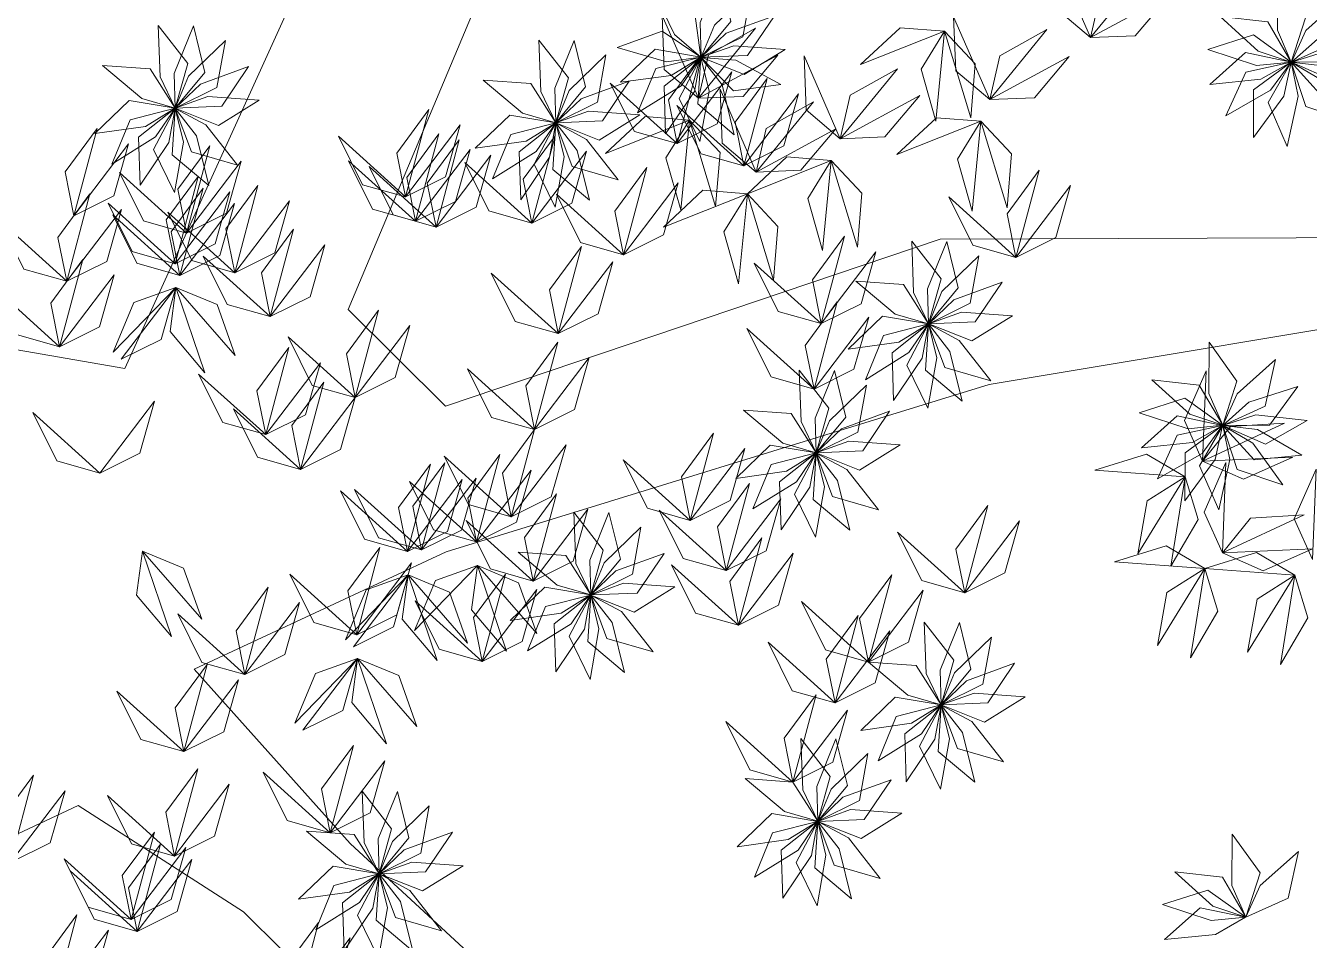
# Model space of a CAD drawing. Header units: inches. Extents: x -422522 to 22891, y -2973 to 414515.
# Drawn here: x 12148 to 12233.2, y 11495.4 to 11556.1 of the extents above; entities that cross this region are included whole.
import ezdxf

# ---------------------------------------------------------------- set-up
doc = ezdxf.new("R2010")
doc.units = ezdxf.units.IN
doc.header["$MEASUREMENT"] = 0
doc.layers.add('ARREDAMENTO', color=8, linetype='Continuous', lineweight=13)

msp = doc.modelspace()

# ---------------------------------------------------------------- linework, layer by layer
at = {"layer": 'ARREDAMENTO', "linetype": 'Continuous', "lineweight": 0}
for points in [[(12176.5685, 11684.99074), (12183.21323, 11633.4335), (12172.48373, 11572.78265), (12154.5805, 11533.38216), (12114.57783, 11540.32136), (12073.8491, 11568.53566), (12073.75057, 11594.32664), (12067.85653, 11618.16105), (12012.91582, 11653.41346)], [(12244.17114, 11542.10795), (12208.70894, 11541.97195), (12175.86768, 11530.88466), (12169.39537, 11537.30768), (12178.34083, 11558.61986), (12182.77045, 11580.55951), (12188.47975, 11605.0832), (12199.39399, 11617.37596), (12211.62487, 11622.58114), (12236.11125, 11626.54376)], [(12188.29561, 11484.50788), (12169.53085, 11501.84508), (12159.17023, 11513.41146), (12175.90462, 11521.21304), (12211.96972, 11532.31269), (12243.54362, 11537.59206), (12273.23494, 11529.32374), (12313.23761, 11522.38454), (12337.15804, 11505.71189), (12375.27814, 11485.225)], [(12131.54623, 11486.86936), (12143.10031, 11500.45414), (12151.46751, 11504.35494), (12162.45565, 11497.30445), (12175.40026, 11484.45842)]]:
    msp.add_lwpolyline(points, dxfattribs=at)
at = {"layer": 'ARREDAMENTO', "lineweight": 0}
for points in [[(12218.70282, 11555.36338), (12216.4338, 11557.27112), (12216.29569, 11560.85704), (12218.70282, 11555.36338)], [(12194.06199, 11559.51887), (12192.77075, 11556.36449), (12192.83257, 11554.05866), (12194.8098, 11556.42605), (12194.06199, 11559.51887)], [(12218.70282, 11555.36338), (12219.36384, 11558.25318), (12222.49095, 11560.0136), (12218.70282, 11555.36338)], [(12231.11096, 11559.2559), (12231.09965, 11555.84748), (12232.02338, 11553.73387), (12232.96614, 11556.67073), (12231.11096, 11559.2559)], [(12189.59047, 11558.62789), (12191.07062, 11555.55762), (12192.82554, 11554.06066), (12192.38927, 11557.11412), (12189.59047, 11558.62789)], [(12196.17887, 11558.54382), (12193.71626, 11556.18735), (12192.83487, 11554.05573), (12195.60407, 11555.41422), (12196.17887, 11558.54382)], [(12218.70282, 11555.36338), (12221.66507, 11555.47713), (12223.97478, 11558.22361), (12218.70282, 11555.36338)], [(12235.52196, 11558.10202), (12232.98145, 11555.82975), (12232.02882, 11553.729), (12234.84217, 11554.99354), (12235.52196, 11558.10202)], [(12192.66427, 11551.33229), (12190.39525, 11553.24003), (12190.25714, 11556.82595), (12192.66427, 11551.33229)], [(12197.71615, 11556.79206), (12194.50798, 11555.64094), (12192.83578, 11554.05211), (12195.91812, 11554.16682), (12197.71615, 11556.79206)], [(12212.01178, 11551.24762), (12209.74276, 11553.15536), (12209.60465, 11556.74128), (12212.01178, 11551.24762)], [(12227.30192, 11556.74997), (12229.8273, 11554.46089), (12232.01612, 11553.73308), (12230.46444, 11556.39883), (12227.30192, 11556.74997)], [(12156.7949, 11556.15781), (12156.91403, 11552.75146), (12157.91797, 11550.67474), (12158.74766, 11553.64554), (12156.7949, 11556.15781)], [(12159.12547, 11556.13884), (12157.84881, 11552.97853), (12157.92128, 11550.67302), (12159.88756, 11553.04951), (12159.12547, 11556.13884)], [(12192.66427, 11551.33229), (12193.3253, 11554.22209), (12196.45241, 11555.98252), (12192.66427, 11551.33229)], [(12209.00075, 11555.77378), (12206.04604, 11556.01385), (12203.42549, 11553.5622), (12209.00075, 11555.77378)], [(12212.01178, 11551.24762), (12212.67281, 11554.13742), (12215.79992, 11555.89784), (12212.01178, 11551.24762)], [(12236.99942, 11556.29952), (12233.75433, 11555.25702), (12232.02961, 11553.72535), (12235.11407, 11553.73628), (12236.99942, 11556.29952)], [(12161.24683, 11555.17358), (12158.79513, 11552.80576), (12157.9236, 11550.67009), (12160.68649, 11552.04136), (12161.24683, 11555.17358)], [(12182.0693, 11555.18687), (12182.18843, 11551.78052), (12183.19237, 11549.7038), (12184.02205, 11552.67459), (12182.0693, 11555.18687)], [(12184.39987, 11555.1679), (12183.12321, 11552.00759), (12183.19568, 11549.70207), (12185.16196, 11552.07856), (12184.39987, 11555.1679)], [(12187.26056, 11554.70872), (12190.53263, 11553.75427), (12192.81936, 11554.05678), (12190.25827, 11555.77572), (12187.26056, 11554.70872)], [(12209.00075, 11555.77378), (12207.43787, 11553.25479), (12208.42225, 11549.80386), (12209.00075, 11555.77378)], [(12209.00075, 11555.77378), (12211.02625, 11553.60923), (12210.73603, 11550.03241), (12209.00075, 11555.77378)], [(12226.47964, 11554.5692), (12229.71774, 11553.50519), (12232.01336, 11553.73057), (12229.51156, 11555.53473), (12226.47964, 11554.5692)], [(12186.52123, 11554.20264), (12184.06953, 11551.83481), (12183.19799, 11549.69915), (12185.96089, 11551.07042), (12186.52123, 11554.20264)], [(12187.47458, 11552.38792), (12190.85198, 11552.84687), (12192.81797, 11554.05331), (12189.77914, 11554.58196), (12187.47458, 11552.38792)], [(12191.25605, 11548.31778), (12190.67111, 11551.22394), (12192.79851, 11554.11393), (12191.25605, 11548.31778)], [(12192.66427, 11551.33229), (12195.62653, 11551.44605), (12197.93624, 11554.19252), (12192.66427, 11551.33229)], [(12198.40802, 11554.56648), (12195.00901, 11554.81976), (12192.83514, 11554.04843), (12195.69766, 11552.89953), (12198.40802, 11554.56648)], [(12202.07826, 11548.64245), (12199.80924, 11550.55019), (12199.67113, 11554.13611), (12202.07826, 11548.64245)], [(12212.01178, 11551.24762), (12214.97404, 11551.36137), (12217.28375, 11554.10785), (12212.01178, 11551.24762)], [(12226.61545, 11552.24252), (12230.00637, 11552.58755), (12232.01185, 11553.72715), (12228.99253, 11554.35776), (12226.61545, 11552.24252)], [(12237.616, 11554.05192), (12234.22744, 11554.41944), (12232.02885, 11553.7217), (12234.85108, 11552.47712), (12237.616, 11554.05192)], [(12153.08456, 11553.50797), (12155.69568, 11551.3172), (12157.91075, 11550.67368), (12156.25819, 11553.2781), (12153.08456, 11553.50797)], [(12162.79219, 11553.42894), (12159.58937, 11552.26302), (12157.92453, 11550.66648), (12161.0063, 11550.79543), (12162.79219, 11553.42894)], [(12188.61406, 11550.35482), (12191.51279, 11552.1478), (12192.81811, 11554.04958), (12189.82698, 11553.29652), (12188.61406, 11550.35482)], [(12190.48196, 11548.96096), (12192.40081, 11551.77794), (12192.81975, 11554.04623), (12190.39352, 11552.14167), (12190.48196, 11548.96096)], [(12192.7553, 11548.44734), (12193.36249, 11551.80126), (12192.82262, 11554.04384), (12191.3808, 11551.3171), (12192.7553, 11548.44734)], [(12195.04101, 11548.90278), (12194.23155, 11552.2137), (12192.82621, 11554.04282), (12192.6181, 11550.96538), (12195.04101, 11548.90278)], [(12198.13485, 11552.2519), (12195.13272, 11553.86579), (12192.83306, 11554.04533), (12194.9808, 11551.83147), (12198.13485, 11552.2519)], [(12202.07826, 11548.64245), (12202.73929, 11551.53226), (12205.8664, 11553.29268), (12202.07826, 11548.64245)], [(12227.68586, 11550.17222), (12230.64329, 11551.86664), (12232.01187, 11553.72342), (12228.99709, 11553.07144), (12227.68586, 11550.17222)], [(12229.5058, 11548.71629), (12231.51836, 11551.46711), (12232.0134, 11553.72002), (12229.52444, 11551.89818), (12229.5058, 11548.71629)], [(12231.76057, 11548.12647), (12232.48028, 11551.45805), (12232.01618, 11553.71753), (12230.48341, 11551.04085), (12231.76057, 11548.12647)], [(12236.00738, 11549.78569), (12234.01311, 11552.5498), (12232.02344, 11553.71679), (12232.98698, 11550.78668), (12236.00738, 11549.78569)], [(12237.2651, 11551.74784), (12234.31898, 11553.46184), (12232.02667, 11553.71867), (12234.09869, 11551.43379), (12237.2651, 11551.74784)], [(12178.35895, 11552.53702), (12180.97008, 11550.34626), (12183.18515, 11549.70273), (12181.53258, 11552.30716), (12178.35895, 11552.53702)], [(12188.06658, 11552.458), (12184.86376, 11551.29207), (12183.19892, 11549.69553), (12186.2807, 11549.82448), (12188.06658, 11552.458)], [(12191.25605, 11548.31778), (12193.90986, 11549.63883), (12194.88686, 11553.09185), (12191.25605, 11548.31778)], [(12195.68325, 11546.83762), (12195.09831, 11549.74378), (12197.22571, 11552.63377), (12195.68325, 11546.83762)], [(12191.25605, 11548.31778), (12188.40349, 11549.12453), (12186.80394, 11552.3369), (12191.25605, 11548.31778)], [(12196.503, 11546.43088), (12194.23398, 11548.33862), (12194.09587, 11551.92454), (12196.503, 11546.43088)], [(12195.68325, 11546.83762), (12198.33706, 11548.15867), (12199.31405, 11551.6117), (12195.68325, 11546.83762)], [(12152.57107, 11548.97754), (12155.94631, 11549.45208), (12157.90671, 11550.6676), (12154.86547, 11551.1822), (12152.57107, 11548.97754)], [(12163.49433, 11551.20658), (12160.09418, 11551.44416), (12157.9239, 11550.6628), (12160.79169, 11549.52713), (12163.49433, 11551.20658)], [(12195.68325, 11546.83762), (12192.83069, 11547.64437), (12191.23114, 11550.85674), (12195.68325, 11546.83762)], [(12196.503, 11546.43088), (12197.16403, 11549.32068), (12200.29114, 11551.0811), (12196.503, 11546.43088)], [(12202.07826, 11548.64245), (12205.04052, 11548.75621), (12207.35023, 11551.50269), (12202.07826, 11548.64245)], [(12153.71992, 11546.94973), (12156.61035, 11548.75607), (12157.90687, 11550.66387), (12154.91925, 11549.897), (12153.71992, 11546.94973)], [(12155.59424, 11545.56451), (12157.50006, 11548.39033), (12157.90853, 11550.66053), (12155.49111, 11548.74478), (12155.59424, 11545.56451)], [(12157.86993, 11545.0614), (12158.46163, 11548.41808), (12157.9114, 11550.65815), (12156.48219, 11547.92478), (12157.86993, 11545.0614)], [(12160.15352, 11545.52739), (12159.32877, 11548.83454), (12157.91499, 11550.65714), (12157.72111, 11547.57877), (12160.15352, 11545.52739)], [(12162.05014, 11546.88192), (12159.95155, 11549.56769), (12157.91869, 11550.65769), (12158.99365, 11547.76659), (12162.05014, 11546.88192)], [(12173.2158, 11544.78288), (12172.63087, 11547.68903), (12174.75827, 11550.57903), (12173.2158, 11544.78288)], [(12177.84547, 11548.0066), (12181.22071, 11548.48114), (12183.18111, 11549.69665), (12180.13986, 11550.21126), (12177.84547, 11548.0066)], [(12188.76872, 11550.23563), (12185.36858, 11550.47321), (12183.1983, 11549.69185), (12186.06609, 11548.55618), (12188.76872, 11550.23563)], [(12192.06805, 11549.88222), (12189.11335, 11550.1223), (12186.49279, 11547.67064), (12192.06805, 11549.88222)], [(12192.06805, 11549.88222), (12190.50517, 11547.36323), (12191.48955, 11543.91231), (12192.06805, 11549.88222)], [(12192.06805, 11549.88222), (12194.09355, 11547.71767), (12193.80333, 11544.14085), (12192.06805, 11549.88222)], [(12211.41556, 11549.79755), (12208.46086, 11550.03762), (12205.84031, 11547.58597), (12211.41556, 11549.79755)], [(12151.1959, 11543.52601), (12150.61097, 11546.43217), (12152.73837, 11549.32216), (12151.1959, 11543.52601)], [(12173.2158, 11544.78288), (12175.86962, 11546.10393), (12176.84661, 11549.55695), (12173.2158, 11544.78288)], [(12178.99432, 11545.97878), (12181.88474, 11547.78513), (12183.18126, 11549.69293), (12180.19364, 11548.92606), (12178.99432, 11545.97878)], [(12180.86864, 11544.59356), (12182.77446, 11547.41938), (12183.18292, 11549.68958), (12180.76551, 11547.77384), (12180.86864, 11544.59356)], [(12183.14433, 11544.09045), (12183.73602, 11547.44714), (12183.1858, 11549.6872), (12181.75658, 11546.95383), (12183.14433, 11544.09045)], [(12185.42791, 11544.55645), (12184.60316, 11547.86359), (12183.18939, 11549.6862), (12182.9955, 11546.60783), (12185.42791, 11544.55645)], [(12187.32453, 11545.91097), (12185.22595, 11548.59675), (12183.19308, 11549.68674), (12184.26804, 11546.79565), (12187.32453, 11545.91097)], [(12196.503, 11546.43088), (12199.46526, 11546.54463), (12201.77497, 11549.29111), (12196.503, 11546.43088)], [(12211.41556, 11549.79755), (12209.85268, 11547.27856), (12210.83706, 11543.82763), (12211.41556, 11549.79755)], [(12211.41556, 11549.79755), (12213.44106, 11547.633), (12213.15085, 11544.05618), (12211.41556, 11549.79755)], [(12151.1959, 11543.52601), (12153.84972, 11544.84706), (12154.82671, 11548.30009), (12151.1959, 11543.52601)], [(12158.67469, 11542.38062), (12158.08976, 11545.28678), (12160.21716, 11548.17677), (12158.67469, 11542.38062)], [(12173.2158, 11544.78288), (12170.36325, 11545.58962), (12168.7637, 11548.80199), (12173.2158, 11544.78288)], [(12173.87177, 11543.16049), (12173.28683, 11546.06665), (12175.41423, 11548.95664), (12173.87177, 11543.16049)], [(12175.2384, 11542.77568), (12174.65346, 11545.68184), (12176.78086, 11548.57183), (12175.2384, 11542.77568)], [(12181.60455, 11543.04189), (12181.01961, 11545.94805), (12183.14702, 11548.83804), (12181.60455, 11543.04189)], [(12173.87177, 11543.16049), (12176.52559, 11544.48154), (12177.50258, 11547.93456), (12173.87177, 11543.16049)], [(12175.2384, 11542.77568), (12177.89221, 11544.09673), (12178.86921, 11547.54976), (12175.2384, 11542.77568)], [(12181.60455, 11543.04189), (12184.25837, 11544.36294), (12185.23536, 11547.81597), (12181.60455, 11543.04189)], [(12201.48204, 11547.19238), (12198.52734, 11547.43246), (12195.90678, 11544.98081), (12201.48204, 11547.19238)], [(12158.67469, 11542.38062), (12161.32851, 11543.70167), (12162.3055, 11547.1547), (12158.67469, 11542.38062)], [(12173.87177, 11543.16049), (12171.01922, 11543.96724), (12169.41966, 11547.17961), (12173.87177, 11543.16049)], [(12175.2384, 11542.77568), (12172.38584, 11543.58243), (12170.78629, 11546.7948), (12175.2384, 11542.77568)], [(12181.60455, 11543.04189), (12178.752, 11543.84864), (12177.15245, 11547.06101), (12181.60455, 11543.04189)], [(12187.68672, 11540.93405), (12187.10178, 11543.84021), (12189.22918, 11546.7302), (12187.68672, 11540.93405)], [(12201.48204, 11547.19238), (12199.91916, 11544.67339), (12200.90354, 11541.22247), (12201.48204, 11547.19238)], [(12201.48204, 11547.19238), (12203.50754, 11545.02783), (12203.21732, 11541.45101), (12201.48204, 11547.19238)], [(12213.73783, 11540.75794), (12213.1529, 11543.6641), (12215.2803, 11546.55409), (12213.73783, 11540.75794)], [(12158.67469, 11542.38062), (12155.82214, 11543.18737), (12154.22259, 11546.39974), (12158.67469, 11542.38062)], [(12157.9112, 11540.3392), (12157.32626, 11543.24536), (12159.45366, 11546.13535), (12157.9112, 11540.3392)], [(12187.68672, 11540.93405), (12190.34053, 11542.2551), (12191.31752, 11545.70813), (12187.68672, 11540.93405)], [(12150.71714, 11539.17486), (12150.1322, 11542.08102), (12152.25961, 11544.97101), (12150.71714, 11539.17486)], [(12158.22846, 11539.56012), (12157.64353, 11542.46628), (12159.77093, 11545.35627), (12158.22846, 11539.56012)], [(12157.9112, 11540.3392), (12160.56502, 11541.66025), (12161.54201, 11545.11327), (12157.9112, 11540.3392)], [(12161.87087, 11539.74229), (12161.28593, 11542.64845), (12163.41333, 11545.53844), (12161.87087, 11539.74229)], [(12187.68672, 11540.93405), (12184.83416, 11541.7408), (12183.23461, 11544.95317), (12187.68672, 11540.93405)], [(12195.90678, 11544.98081), (12192.95208, 11545.22088), (12190.33153, 11542.76923), (12195.90678, 11544.98081)], [(12195.90678, 11544.98081), (12194.3439, 11542.46182), (12195.32829, 11539.01089), (12195.90678, 11544.98081)], [(12195.90678, 11544.98081), (12197.93228, 11542.81626), (12197.64207, 11539.23943), (12195.90678, 11544.98081)], [(12213.73783, 11540.75794), (12210.88528, 11541.56469), (12209.28573, 11544.77706), (12213.73783, 11540.75794)], [(12213.73783, 11540.75794), (12216.39165, 11542.079), (12217.36864, 11545.53202), (12213.73783, 11540.75794)], [(12150.71714, 11539.17486), (12153.37096, 11540.49591), (12154.34795, 11543.94893), (12150.71714, 11539.17486)], [(12157.9112, 11540.3392), (12155.05865, 11541.14594), (12153.45909, 11544.35831), (12157.9112, 11540.3392)], [(12158.22846, 11539.56012), (12160.88228, 11540.88117), (12161.85927, 11544.3342), (12158.22846, 11539.56012)], [(12161.87087, 11539.74229), (12164.52468, 11541.06334), (12165.50168, 11544.51636), (12161.87087, 11539.74229)], [(12150.71714, 11539.17486), (12147.86459, 11539.9816), (12146.26504, 11543.19398), (12150.71714, 11539.17486)], [(12158.22846, 11539.56012), (12155.37591, 11540.36687), (12153.77636, 11543.57924), (12158.22846, 11539.56012)], [(12161.87087, 11539.74229), (12159.01831, 11540.54904), (12157.41876, 11543.76141), (12161.87087, 11539.74229)], [(12164.22575, 11536.83125), (12163.64081, 11539.73741), (12165.76821, 11542.6274), (12164.22575, 11536.83125)], [(12164.22575, 11536.83125), (12166.87956, 11538.1523), (12167.85655, 11541.60532), (12164.22575, 11536.83125)], [(12183.34588, 11535.69667), (12182.76095, 11538.60283), (12184.88835, 11541.49282), (12183.34588, 11535.69667)], [(12200.81215, 11536.36504), (12200.22722, 11539.27119), (12202.35462, 11542.16119), (12200.81215, 11536.36504)], [(12206.8198, 11541.84203), (12206.93893, 11538.43568), (12207.94287, 11536.35896), (12208.77255, 11539.32975), (12206.8198, 11541.84203)], [(12209.15036, 11541.82306), (12207.87371, 11538.66275), (12207.94617, 11536.35723), (12209.91245, 11538.73372), (12209.15036, 11541.82306)], [(12150.23838, 11534.8237), (12149.65344, 11537.72986), (12151.78084, 11540.61985), (12150.23838, 11534.8237)], [(12164.22575, 11536.83125), (12161.37319, 11537.63799), (12159.77364, 11540.85037), (12164.22575, 11536.83125)], [(12183.34588, 11535.69667), (12185.9997, 11537.01772), (12186.97669, 11540.47075), (12183.34588, 11535.69667)], [(12200.81215, 11536.36504), (12203.46597, 11537.68609), (12204.44296, 11541.13911), (12200.81215, 11536.36504)], [(12211.27173, 11540.8578), (12208.82003, 11538.48997), (12207.94849, 11536.35431), (12210.71138, 11537.72558), (12211.27173, 11540.8578)], [(12183.34588, 11535.69667), (12180.49333, 11536.50342), (12178.89378, 11539.71579), (12183.34588, 11535.69667)], [(12200.81215, 11536.36504), (12197.9596, 11537.17178), (12196.36005, 11540.38415), (12200.81215, 11536.36504)], [(12150.23838, 11534.8237), (12147.38582, 11535.63045), (12145.78627, 11538.84282), (12150.23838, 11534.8237)], [(12150.23838, 11534.8237), (12152.89219, 11536.14475), (12153.86919, 11539.59778), (12150.23838, 11534.8237)], [(12157.96356, 11538.77221), (12155.17123, 11537.77684), (12153.78969, 11534.46485), (12157.96356, 11538.77221)], [(12154.33275, 11533.99814), (12156.98657, 11535.31919), (12157.96356, 11538.77221), (12154.33275, 11533.99814)], [(12157.96356, 11538.77221), (12157.57394, 11535.83349), (12159.88952, 11533.09196), (12157.96356, 11538.77221)], [(12157.96356, 11538.77221), (12160.69965, 11537.63127), (12161.90497, 11534.25117), (12157.96356, 11538.77221)], [(12203.10945, 11539.19218), (12205.72058, 11537.00142), (12207.93564, 11536.3579), (12206.28308, 11538.96232), (12203.10945, 11539.19218)], [(12212.81708, 11539.11316), (12209.61426, 11537.94724), (12207.94942, 11536.35069), (12211.03119, 11536.47964), (12212.81708, 11539.11316)], [(12169.87401, 11531.45657), (12169.28907, 11534.36273), (12171.41647, 11537.25272), (12169.87401, 11531.45657)], [(12200.33339, 11532.01388), (12199.74845, 11534.92004), (12201.87585, 11537.81003), (12200.33339, 11532.01388)], [(12213.51922, 11536.89079), (12210.11908, 11537.12838), (12207.9488, 11536.34701), (12210.81659, 11535.21134), (12213.51922, 11536.89079)], [(12169.87401, 11531.45657), (12172.52782, 11532.77762), (12173.50481, 11536.23064), (12169.87401, 11531.45657)], [(12200.33339, 11532.01388), (12202.9872, 11533.33493), (12203.9642, 11536.78796), (12200.33339, 11532.01388)], [(12202.59596, 11534.66176), (12205.9712, 11535.1363), (12207.9316, 11536.35181), (12204.89036, 11536.86642), (12202.59596, 11534.66176)], [(12203.74482, 11532.63394), (12206.63524, 11534.44029), (12207.93176, 11536.34809), (12204.94414, 11535.58122), (12203.74482, 11532.63394)], [(12205.61913, 11531.24872), (12207.52496, 11534.07454), (12207.93342, 11536.34474), (12205.516, 11534.429), (12205.61913, 11531.24872)], [(12207.89483, 11530.74561), (12208.48652, 11534.1023), (12207.93629, 11536.34236), (12206.50708, 11533.60899), (12207.89483, 11530.74561)], [(12210.17841, 11531.21161), (12209.35366, 11534.51875), (12207.93989, 11536.34136), (12207.746, 11533.26299), (12210.17841, 11531.21161)], [(12212.07503, 11532.56613), (12209.97645, 11535.25191), (12207.94358, 11536.34191), (12209.01854, 11533.45081), (12212.07503, 11532.56613)], [(12169.87401, 11531.45657), (12167.02145, 11532.26332), (12165.4219, 11535.47569), (12169.87401, 11531.45657)], [(12200.33339, 11532.01388), (12197.48083, 11532.82063), (12195.88128, 11536.033), (12200.33339, 11532.01388)], [(12163.92582, 11528.99162), (12163.34088, 11531.89778), (12165.46828, 11534.78777), (12163.92582, 11528.99162)], [(12181.77882, 11529.33269), (12181.19388, 11532.23885), (12183.32128, 11535.12884), (12181.77882, 11529.33269)], [(12226.56369, 11535.13633), (12226.55239, 11531.72792), (12227.47612, 11529.6143), (12228.41888, 11532.55117), (12226.56369, 11535.13633)], [(12163.92582, 11528.99162), (12166.57963, 11530.31267), (12167.55663, 11533.76569), (12163.92582, 11528.99162)], [(12181.77882, 11529.33269), (12184.43263, 11530.65374), (12185.40962, 11534.10676), (12181.77882, 11529.33269)], [(12230.9747, 11533.98246), (12228.43419, 11531.71019), (12227.48156, 11529.60944), (12230.29491, 11530.87398), (12230.9747, 11533.98246)], [(12163.92582, 11528.99162), (12161.07326, 11529.79837), (12159.47371, 11533.01074), (12163.92582, 11528.99162)], [(12181.77882, 11529.33269), (12178.92626, 11530.13944), (12177.32671, 11533.35181), (12181.77882, 11529.33269)], [(12199.35701, 11533.27002), (12199.47614, 11529.86367), (12200.48008, 11527.78695), (12201.30977, 11530.75774), (12199.35701, 11533.27002)], [(12201.68758, 11533.25105), (12200.41092, 11530.09074), (12200.48339, 11527.78522), (12202.44967, 11530.16171), (12201.68758, 11533.25105)], [(12226.1381, 11527.23109), (12224.93164, 11529.93892), (12226.37537, 11533.22428), (12226.1381, 11527.23109)], [(12166.2432, 11526.6825), (12165.65826, 11529.58865), (12167.78566, 11532.47865), (12166.2432, 11526.6825)], [(12203.80894, 11532.28579), (12201.35724, 11529.91796), (12200.48571, 11527.7823), (12203.2486, 11529.15357), (12203.80894, 11532.28579)], [(12222.75466, 11532.63041), (12225.28004, 11530.34133), (12227.46886, 11529.61352), (12225.91717, 11532.27927), (12222.75466, 11532.63041)], [(12232.45216, 11532.17996), (12229.20707, 11531.13746), (12227.48235, 11529.60579), (12230.5668, 11529.61672), (12232.45216, 11532.17996)], [(12152.90837, 11526.43621), (12155.56218, 11527.75726), (12156.53917, 11531.21029), (12152.90837, 11526.43621)], [(12166.2432, 11526.6825), (12168.89701, 11528.00355), (12169.87401, 11531.45657), (12166.2432, 11526.6825)], [(12221.93238, 11530.44964), (12225.17048, 11529.38563), (12227.4661, 11529.61101), (12224.9643, 11531.41517), (12221.93238, 11530.44964)], [(12152.90837, 11526.43621), (12150.05581, 11527.24296), (12148.45626, 11530.45533), (12152.90837, 11526.43621)], [(12166.2432, 11526.6825), (12163.39064, 11527.48924), (12161.79109, 11530.70161), (12166.2432, 11526.6825)], [(12195.64667, 11530.62017), (12198.25779, 11528.42941), (12200.47286, 11527.78588), (12198.8203, 11530.39031), (12195.64667, 11530.62017)], [(12205.3543, 11530.54115), (12202.15148, 11529.37523), (12200.48664, 11527.77868), (12203.56841, 11527.90763), (12205.3543, 11530.54115)], [(12222.06819, 11528.12296), (12225.45911, 11528.46799), (12227.46459, 11529.60759), (12224.44527, 11530.2382), (12222.06819, 11528.12296)], [(12233.06874, 11529.93236), (12229.68018, 11530.29988), (12227.48159, 11529.60214), (12230.30382, 11528.35756), (12233.06874, 11529.93236)], [(12223.1386, 11526.05266), (12226.09603, 11527.74708), (12227.4646, 11529.60386), (12224.44983, 11528.95188), (12223.1386, 11526.05266)], [(12224.95853, 11524.59673), (12226.9711, 11527.34755), (12227.46613, 11529.60046), (12224.97718, 11527.77862), (12224.95853, 11524.59673)], [(12227.21331, 11524.00691), (12227.93302, 11527.33849), (12227.46892, 11529.59797), (12225.93615, 11526.92129), (12227.21331, 11524.00691)], [(12226.1381, 11527.23109), (12227.99615, 11529.54097), (12231.57823, 11529.75687), (12226.1381, 11527.23109)], [(12231.46012, 11525.66613), (12229.46585, 11528.43024), (12227.47618, 11529.59723), (12228.43972, 11526.66712), (12231.46012, 11525.66613)], [(12232.71784, 11527.62828), (12229.77172, 11529.34228), (12227.47941, 11529.59911), (12229.55143, 11527.31423), (12232.71784, 11527.62828)], [(12180.23635, 11523.53654), (12179.65142, 11526.4427), (12181.77882, 11529.33269), (12180.23635, 11523.53654)], [(12192.11941, 11523.29464), (12191.53448, 11526.2008), (12193.66188, 11529.09079), (12192.11941, 11523.29464)], [(12206.05644, 11528.31878), (12202.65629, 11528.55636), (12200.48601, 11527.775), (12203.3538, 11526.63933), (12206.05644, 11528.31878)], [(12180.23635, 11523.53654), (12182.89017, 11524.85759), (12183.86716, 11528.31061), (12180.23635, 11523.53654)], [(12192.11941, 11523.29464), (12194.77323, 11524.61569), (12195.75022, 11528.06872), (12192.11941, 11523.29464)], [(12195.13318, 11526.08975), (12198.50842, 11526.56429), (12200.46882, 11527.7798), (12197.42758, 11528.29441), (12195.13318, 11526.08975)], [(12196.28203, 11524.06193), (12199.17246, 11525.86828), (12200.46898, 11527.77608), (12197.48136, 11527.00921), (12196.28203, 11524.06193)], [(12198.15635, 11522.67671), (12200.06217, 11525.50253), (12200.47064, 11527.77273), (12198.05322, 11525.85699), (12198.15635, 11522.67671)], [(12200.43204, 11522.1736), (12201.02374, 11525.53029), (12200.47351, 11527.77035), (12199.0443, 11525.03698), (12200.43204, 11522.1736)], [(12202.71563, 11522.6396), (12201.89088, 11525.94674), (12200.4771, 11527.76935), (12200.28322, 11524.69098), (12202.71563, 11522.6396)], [(12204.61225, 11523.99412), (12202.51366, 11526.6799), (12200.4808, 11527.76989), (12201.55576, 11524.8788), (12204.61225, 11523.99412)], [(12224.96786, 11526.18768), (12222.41554, 11527.69553), (12218.98679, 11526.63649), (12224.96786, 11526.18768)], [(12173.33608, 11521.24257), (12172.75114, 11524.14873), (12174.87854, 11527.03873), (12173.33608, 11521.24257)], [(12174.27255, 11521.33291), (12173.68762, 11524.23907), (12175.81502, 11527.12906), (12174.27255, 11521.33291)], [(12180.23635, 11523.53654), (12177.3838, 11524.34329), (12175.78425, 11527.55566), (12180.23635, 11523.53654)], [(12177.93161, 11521.86635), (12177.34667, 11524.77251), (12179.47407, 11527.6625), (12177.93161, 11521.86635)], [(12192.11941, 11523.29464), (12189.26686, 11524.10139), (12187.66731, 11527.31376), (12192.11941, 11523.29464)], [(12226.1381, 11527.23109), (12228.85192, 11526.03815), (12232.13003, 11527.49826), (12226.1381, 11527.23109)], [(12227.4473, 11521.14457), (12226.24083, 11523.8524), (12227.68456, 11527.13775), (12227.4473, 11521.14457)], [(12173.33608, 11521.24257), (12175.98989, 11522.56363), (12176.96688, 11526.01665), (12173.33608, 11521.24257)], [(12174.27255, 11521.33291), (12176.92637, 11522.65396), (12177.90336, 11526.10698), (12174.27255, 11521.33291)], [(12177.93161, 11521.86635), (12180.58542, 11523.1874), (12181.56242, 11526.64043), (12177.93161, 11521.86635)], [(12224.96786, 11526.18768), (12222.46087, 11524.60561), (12221.83726, 11521.07164), (12224.96786, 11526.18768)], [(12224.96786, 11526.18768), (12225.84303, 11523.35537), (12224.01806, 11520.26548), (12224.96786, 11526.18768)], [(12233.42836, 11520.69576), (12232.2219, 11523.40359), (12233.66562, 11526.68894), (12233.42836, 11520.69576)], [(12173.33608, 11521.24257), (12170.48352, 11522.04932), (12168.88397, 11525.26169), (12173.33608, 11521.24257)], [(12174.27255, 11521.33291), (12171.42, 11522.13965), (12169.82045, 11525.35203), (12174.27255, 11521.33291)], [(12177.93161, 11521.86635), (12175.07905, 11522.6731), (12173.4795, 11525.88547), (12177.93161, 11521.86635)], [(12194.50767, 11519.95975), (12193.92273, 11522.86591), (12196.05014, 11525.7559), (12194.50767, 11519.95975)], [(12181.69538, 11519.26583), (12181.11045, 11522.17199), (12183.23785, 11525.06198), (12181.69538, 11519.26583)], [(12194.50767, 11519.95975), (12197.16149, 11521.2808), (12198.13848, 11524.73382), (12194.50767, 11519.95975)], [(12210.33996, 11518.49061), (12209.75502, 11521.39676), (12211.88242, 11524.28676), (12210.33996, 11518.49061)], [(12181.69538, 11519.26583), (12184.3492, 11520.58688), (12185.32619, 11524.0399), (12181.69538, 11519.26583)], [(12184.38967, 11523.83495), (12184.5088, 11520.42859), (12185.51274, 11518.35188), (12186.34242, 11521.32267), (12184.38967, 11523.83495)], [(12186.72024, 11523.81598), (12185.44358, 11520.65566), (12185.51605, 11518.35015), (12187.48233, 11520.72664), (12186.72024, 11523.81598)], [(12194.50767, 11519.95975), (12191.65512, 11520.7665), (12190.05557, 11523.97887), (12194.50767, 11519.95975)], [(12227.4473, 11521.14457), (12229.30535, 11523.45445), (12232.88743, 11523.67035), (12227.4473, 11521.14457)], [(12181.69538, 11519.26583), (12178.84283, 11520.07257), (12177.24328, 11523.28495), (12181.69538, 11519.26583)], [(12188.8416, 11522.85072), (12186.3899, 11520.48289), (12185.51837, 11518.34722), (12188.28126, 11519.7185), (12188.8416, 11522.85072)], [(12210.33996, 11518.49061), (12212.99377, 11519.81166), (12213.97077, 11523.26468), (12210.33996, 11518.49061)], [(12195.32749, 11516.33598), (12194.74255, 11519.24214), (12196.86995, 11522.13213), (12195.32749, 11516.33598)], [(12210.33996, 11518.49061), (12207.4874, 11519.29735), (12205.88785, 11522.50972), (12210.33996, 11518.49061)], [(12155.73549, 11521.26181), (12155.34587, 11518.32309), (12157.66145, 11515.58156), (12155.73549, 11521.26181)], [(12155.73549, 11521.26181), (12158.47158, 11520.12087), (12159.6769, 11516.74077), (12155.73549, 11521.26181)], [(12169.97231, 11515.70363), (12169.38737, 11518.60979), (12171.51477, 11521.49978), (12169.97231, 11515.70363)], [(12169.97231, 11515.70363), (12169.38737, 11518.60979), (12171.51477, 11521.49978), (12169.97231, 11515.70363)], [(12180.67932, 11521.1851), (12183.29045, 11518.99434), (12185.50552, 11518.35081), (12183.85296, 11520.95523), (12180.67932, 11521.1851)], [(12190.38695, 11521.10607), (12187.18413, 11519.94015), (12185.51929, 11518.34361), (12188.60107, 11518.47256), (12190.38695, 11521.10607)], [(12195.32749, 11516.33598), (12197.9813, 11517.65703), (12198.95829, 11521.11006), (12195.32749, 11516.33598)], [(12226.27705, 11520.10116), (12223.72474, 11521.609), (12220.29599, 11520.54997), (12226.27705, 11520.10116)], [(12232.25812, 11519.65234), (12229.7058, 11521.16019), (12226.27705, 11520.10116), (12232.25812, 11519.65234)], [(12227.4473, 11521.14457), (12230.16112, 11519.95163), (12233.43922, 11521.41173), (12227.4473, 11521.14457)], [(12169.97231, 11515.70363), (12172.62612, 11517.02468), (12173.60312, 11520.4777), (12169.97231, 11515.70363)], [(12169.97231, 11515.70363), (12172.62612, 11517.02468), (12173.60312, 11520.4777), (12169.97231, 11515.70363)], [(12177.98397, 11520.29937), (12175.19163, 11519.30399), (12173.8101, 11515.99201), (12177.98397, 11520.29937)], [(12177.98397, 11520.29937), (12177.59434, 11517.36064), (12179.90992, 11514.61912), (12177.98397, 11520.29937)], [(12177.98397, 11520.29937), (12180.72005, 11519.15842), (12181.92538, 11515.77832), (12177.98397, 11520.29937)], [(12195.32749, 11516.33598), (12192.47493, 11517.14273), (12190.87538, 11520.3551), (12195.32749, 11516.33598)], [(12226.27705, 11520.10116), (12223.77007, 11518.51909), (12223.14645, 11514.98511), (12226.27705, 11520.10116)], [(12226.27705, 11520.10116), (12227.15222, 11517.26884), (12225.32726, 11514.17896), (12226.27705, 11520.10116)], [(12169.97231, 11515.70363), (12167.11975, 11516.51038), (12165.5202, 11519.72275), (12169.97231, 11515.70363)], [(12169.97231, 11515.70363), (12167.11975, 11516.51038), (12165.5202, 11519.72275), (12169.97231, 11515.70363)], [(12173.38844, 11519.67559), (12170.5961, 11518.68021), (12169.21457, 11515.36823), (12173.38844, 11519.67559)], [(12169.75763, 11514.90151), (12172.41144, 11516.22256), (12173.38844, 11519.67559), (12169.75763, 11514.90151)], [(12173.38844, 11519.67559), (12172.99881, 11516.73686), (12175.31439, 11513.99534), (12173.38844, 11519.67559)], [(12173.38844, 11519.67559), (12176.12452, 11518.53465), (12177.32985, 11515.15454), (12173.38844, 11519.67559)], [(12178.30443, 11513.93363), (12177.71949, 11516.83979), (12179.84689, 11519.72978), (12178.30443, 11513.93363)], [(12203.94812, 11513.8862), (12203.36319, 11516.79235), (12205.49059, 11519.68235), (12203.94812, 11513.8862)], [(12232.25812, 11519.65234), (12229.75113, 11518.07028), (12229.12751, 11514.5363), (12232.25812, 11519.65234)], [(12232.25812, 11519.65234), (12233.13328, 11516.82003), (12231.30832, 11513.73015), (12232.25812, 11519.65234)], [(12162.54699, 11513.06286), (12161.96206, 11515.96902), (12164.08946, 11518.85901), (12162.54699, 11513.06286)], [(12178.30443, 11513.93363), (12180.95824, 11515.25468), (12181.93524, 11518.7077), (12178.30443, 11513.93363)], [(12180.16584, 11516.65468), (12183.54108, 11517.12922), (12185.50148, 11518.34473), (12182.46024, 11518.85934), (12180.16584, 11516.65468)], [(12181.31469, 11514.62686), (12184.20511, 11516.43321), (12185.50163, 11518.341), (12182.51401, 11517.57413), (12181.31469, 11514.62686)], [(12183.18901, 11513.24164), (12185.09483, 11516.06746), (12185.50329, 11518.33766), (12183.08588, 11516.42191), (12183.18901, 11513.24164)], [(12185.4647, 11512.73853), (12186.05639, 11516.09521), (12185.50617, 11518.33528), (12184.07695, 11515.60191), (12185.4647, 11512.73853)], [(12187.74828, 11513.20452), (12186.92354, 11516.51167), (12185.50976, 11518.33428), (12185.31587, 11515.2559), (12187.74828, 11513.20452)], [(12189.6449, 11514.55905), (12187.54632, 11517.24482), (12185.51345, 11518.33482), (12186.58841, 11515.44373), (12189.6449, 11514.55905)], [(12191.0891, 11518.88371), (12187.68895, 11519.12129), (12185.51867, 11518.33993), (12188.38646, 11517.20426), (12191.0891, 11518.88371)], [(12203.94812, 11513.8862), (12206.60194, 11515.20725), (12207.57893, 11518.66027), (12203.94812, 11513.8862)], [(12162.54699, 11513.06286), (12165.20081, 11514.38391), (12166.1778, 11517.83693), (12162.54699, 11513.06286)], [(12178.30443, 11513.93363), (12175.45187, 11514.74038), (12173.85232, 11517.95275), (12178.30443, 11513.93363)], [(12203.94812, 11513.8862), (12201.09557, 11514.69294), (12199.49602, 11517.90531), (12203.94812, 11513.8862)], [(12162.54699, 11513.06286), (12159.69444, 11513.86961), (12158.09489, 11517.08198), (12162.54699, 11513.06286)], [(12201.73147, 11511.18342), (12201.14653, 11514.08958), (12203.27393, 11516.97957), (12201.73147, 11511.18342)], [(12201.73147, 11511.18342), (12204.38528, 11512.50447), (12205.36227, 11515.9575), (12201.73147, 11511.18342)], [(12207.65847, 11516.53604), (12207.7776, 11513.12969), (12208.78154, 11511.05297), (12209.61122, 11514.02376), (12207.65847, 11516.53604)], [(12209.98904, 11516.51707), (12208.71238, 11513.35676), (12208.78485, 11511.05125), (12210.75113, 11513.42774), (12209.98904, 11516.51707)], [(12201.73147, 11511.18342), (12198.87891, 11511.99017), (12197.27936, 11515.20254), (12201.73147, 11511.18342)], [(12212.1104, 11515.55181), (12209.6587, 11513.18399), (12208.78717, 11511.04832), (12211.55006, 11512.41959), (12212.1104, 11515.55181)], [(12170.02467, 11514.13664), (12167.23233, 11513.14127), (12165.8508, 11509.82928), (12170.02467, 11514.13664)], [(12166.39386, 11509.36257), (12169.04768, 11510.68362), (12170.02467, 11514.13664), (12166.39386, 11509.36257)], [(12170.02467, 11514.13664), (12169.63504, 11511.19792), (12171.95063, 11508.45639), (12170.02467, 11514.13664)], [(12170.02467, 11514.13664), (12172.76075, 11512.9957), (12173.96608, 11509.6156), (12170.02467, 11514.13664)], [(12158.49517, 11507.94151), (12157.91024, 11510.84767), (12160.03764, 11513.73766), (12158.49517, 11507.94151)], [(12203.94812, 11513.8862), (12206.55925, 11511.69543), (12208.77432, 11511.05191), (12207.12176, 11513.65633), (12203.94812, 11513.8862)], [(12213.65575, 11513.80717), (12210.45293, 11512.64125), (12208.78809, 11511.04471), (12211.86987, 11511.17366), (12213.65575, 11513.80717)], [(12158.49517, 11507.94151), (12161.14899, 11509.26256), (12162.12598, 11512.71559), (12158.49517, 11507.94151)], [(12158.49517, 11507.94151), (12155.64262, 11508.74826), (12154.04307, 11511.96063), (12158.49517, 11507.94151)], [(12198.92595, 11505.92401), (12198.34101, 11508.83017), (12200.46842, 11511.72016), (12198.92595, 11505.92401)], [(12203.43464, 11509.35577), (12206.80988, 11509.83031), (12208.77028, 11511.04583), (12205.72904, 11511.56043), (12203.43464, 11509.35577)], [(12214.3579, 11511.58481), (12210.95775, 11511.82239), (12208.78747, 11511.04103), (12211.65526, 11509.90536), (12214.3579, 11511.58481)], [(12198.92595, 11505.92401), (12201.57977, 11507.24506), (12202.55676, 11510.69809), (12198.92595, 11505.92401)], [(12204.58349, 11507.32796), (12207.47391, 11509.1343), (12208.77043, 11511.0421), (12205.78281, 11510.27523), (12204.58349, 11507.32796)], [(12206.45781, 11505.94274), (12208.36363, 11508.76856), (12208.77209, 11511.03876), (12206.35468, 11509.12301), (12206.45781, 11505.94274)], [(12208.7335, 11505.43963), (12209.32519, 11508.79631), (12208.77497, 11511.03638), (12207.34575, 11508.30301), (12208.7335, 11505.43963)], [(12211.01708, 11505.90562), (12210.19234, 11509.21277), (12208.77856, 11511.03537), (12208.58467, 11507.957), (12211.01708, 11505.90562)], [(12212.9137, 11507.26014), (12210.81512, 11509.94592), (12208.78225, 11511.03592), (12209.85721, 11508.14482), (12212.9137, 11507.26014)], [(12198.92595, 11505.92401), (12196.0734, 11506.73076), (12194.47385, 11509.94313), (12198.92595, 11505.92401)], [(12168.2132, 11502.55541), (12167.62826, 11505.46157), (12169.75566, 11508.35156), (12168.2132, 11502.55541)], [(12199.46267, 11508.80373), (12199.5818, 11505.39738), (12200.58574, 11503.32066), (12201.41542, 11506.29145), (12199.46267, 11508.80373)], [(12201.79323, 11508.78476), (12200.51658, 11505.62444), (12200.58904, 11503.31893), (12202.55532, 11505.69542), (12201.79323, 11508.78476)], [(12168.2132, 11502.55541), (12170.86701, 11503.87646), (12171.84401, 11507.32949), (12168.2132, 11502.55541)], [(12203.9146, 11507.8195), (12201.4629, 11505.45167), (12200.59136, 11503.31601), (12203.35425, 11504.68728), (12203.9146, 11507.8195)], [(12146.97264, 11500.57605), (12146.38771, 11503.48221), (12148.51511, 11506.3722), (12146.97264, 11500.57605)], [(12157.87689, 11501.00771), (12157.29195, 11503.91387), (12159.41935, 11506.80386), (12157.87689, 11501.00771)], [(12168.2132, 11502.55541), (12165.36064, 11503.36216), (12163.76109, 11506.57453), (12168.2132, 11502.55541)], [(12157.87689, 11501.00771), (12160.5307, 11502.32876), (12161.50769, 11505.78179), (12157.87689, 11501.00771)], [(12195.75232, 11506.15388), (12198.36345, 11503.96312), (12200.57851, 11503.31959), (12198.92595, 11505.92401), (12195.75232, 11506.15388)], [(12205.45995, 11506.07485), (12202.25713, 11504.90893), (12200.59229, 11503.31239), (12203.67406, 11503.44134), (12205.45995, 11506.07485)], [(12146.97264, 11500.57605), (12149.62646, 11501.8971), (12150.60345, 11505.35012), (12146.97264, 11500.57605)], [(12157.87689, 11501.00771), (12155.02433, 11501.81446), (12153.42478, 11505.02683), (12157.87689, 11501.00771)], [(12170.33673, 11505.32019), (12170.45586, 11501.91384), (12171.4598, 11499.83713), (12172.28948, 11502.80792), (12170.33673, 11505.32019)], [(12172.6673, 11505.30122), (12171.39064, 11502.14091), (12171.46311, 11499.8354), (12173.42939, 11502.21189), (12172.6673, 11505.30122)], [(12174.78866, 11504.33596), (12172.33696, 11501.96814), (12171.46542, 11499.83247), (12174.22832, 11501.20374), (12174.78866, 11504.33596)], [(12195.23883, 11501.62346), (12198.61407, 11502.098), (12200.57447, 11503.31351), (12197.53323, 11503.82812), (12195.23883, 11501.62346)], [(12206.16209, 11503.85249), (12202.76195, 11504.09007), (12200.59167, 11503.30871), (12203.45946, 11502.17304), (12206.16209, 11503.85249)], [(12196.38769, 11499.59564), (12199.27811, 11501.40199), (12200.57463, 11503.30978), (12197.58701, 11502.54291), (12196.38769, 11499.59564)], [(12198.262, 11498.21042), (12200.16783, 11501.03624), (12200.57629, 11503.30644), (12198.15887, 11501.3907), (12198.262, 11498.21042)], [(12200.5377, 11497.70731), (12201.12939, 11501.064), (12200.57916, 11503.30406), (12199.14995, 11500.57069), (12200.5377, 11497.70731)], [(12202.82128, 11498.17331), (12201.99653, 11501.48045), (12200.58276, 11503.30306), (12200.38887, 11500.22469), (12202.82128, 11498.17331)], [(12204.7179, 11499.52783), (12202.61932, 11502.2136), (12200.58645, 11503.3036), (12201.66141, 11500.41251), (12204.7179, 11499.52783)], [(12154.99144, 11496.80555), (12154.40651, 11499.71171), (12156.53391, 11502.6017), (12154.99144, 11496.80555)], [(12166.62638, 11502.67035), (12169.23751, 11500.47958), (12171.45258, 11499.83606), (12169.80001, 11502.44048), (12166.62638, 11502.67035)], [(12176.33401, 11502.59132), (12173.13119, 11501.4254), (12171.46635, 11499.82886), (12174.54813, 11499.95781), (12176.33401, 11502.59132)], [(12228.09319, 11502.4698), (12228.08188, 11499.06138), (12229.00561, 11496.94777), (12229.94837, 11499.88463), (12228.09319, 11502.4698)], [(12155.3975, 11496.00113), (12154.81256, 11498.90729), (12156.93997, 11501.79728), (12155.3975, 11496.00113)], [(12154.99144, 11496.80555), (12157.64526, 11498.1266), (12158.62225, 11501.57963), (12154.99144, 11496.80555)], [(12232.50419, 11501.31593), (12229.96368, 11499.04365), (12229.01106, 11496.9429), (12231.8244, 11498.20744), (12232.50419, 11501.31593)], [(12154.99144, 11496.80555), (12152.13889, 11497.6123), (12150.53934, 11500.82467), (12154.99144, 11496.80555)], [(12155.3975, 11496.00113), (12158.05132, 11497.32218), (12159.02831, 11500.7752), (12155.3975, 11496.00113)], [(12177.03615, 11500.36896), (12173.63601, 11500.60654), (12171.46573, 11499.82518), (12174.33352, 11498.68951), (12177.03615, 11500.36896)], [(12155.3975, 11496.00113), (12152.54495, 11496.80787), (12150.9454, 11500.02025), (12155.3975, 11496.00113)], [(12166.11289, 11498.13992), (12169.48813, 11498.61446), (12171.44854, 11499.82998), (12168.40729, 11500.34458), (12166.11289, 11498.13992)], [(12167.26175, 11496.11211), (12170.15217, 11497.91846), (12171.44869, 11499.82625), (12168.46107, 11499.05938), (12167.26175, 11496.11211)], [(12169.13606, 11494.72689), (12171.04189, 11497.55271), (12171.45035, 11499.82291), (12169.03294, 11497.90716), (12169.13606, 11494.72689)], [(12171.41176, 11494.22378), (12172.00345, 11497.58046), (12171.45323, 11499.82053), (12170.02401, 11497.08716), (12171.41176, 11494.22378)], [(12173.69534, 11494.68977), (12172.87059, 11497.99692), (12171.45682, 11499.81952), (12171.26293, 11496.74115), (12173.69534, 11494.68977)], [(12175.59196, 11496.0443), (12173.49338, 11498.73007), (12171.46051, 11499.82007), (12172.53547, 11496.92897), (12175.59196, 11496.0443)], [(12224.28416, 11499.96388), (12226.80954, 11497.6748), (12228.99836, 11496.94698), (12227.44667, 11499.61273), (12224.28416, 11499.96388)], [(12223.46187, 11497.78311), (12226.69998, 11496.71909), (12228.99559, 11496.94447), (12226.49379, 11498.74863), (12223.46187, 11497.78311)], [(12149.85424, 11491.30518), (12149.2693, 11494.21134), (12151.39671, 11497.10133), (12149.85424, 11491.30518)], [(12223.59768, 11495.45642), (12226.98861, 11495.80145), (12228.99409, 11496.94106), (12225.97476, 11497.57167), (12223.59768, 11495.45642)], [(12165.89499, 11490.80252), (12165.31005, 11493.70868), (12167.43745, 11496.59867), (12165.89499, 11490.80252)], [(12149.85424, 11491.30518), (12152.50806, 11492.62623), (12153.48505, 11496.07926), (12149.85424, 11491.30518)], [(12165.89499, 11490.80252), (12168.5488, 11492.12357), (12169.52579, 11495.57659), (12165.89499, 11490.80252)]]:
    msp.add_lwpolyline(points, dxfattribs=at)

doc.saveas('drawing.dxf')
